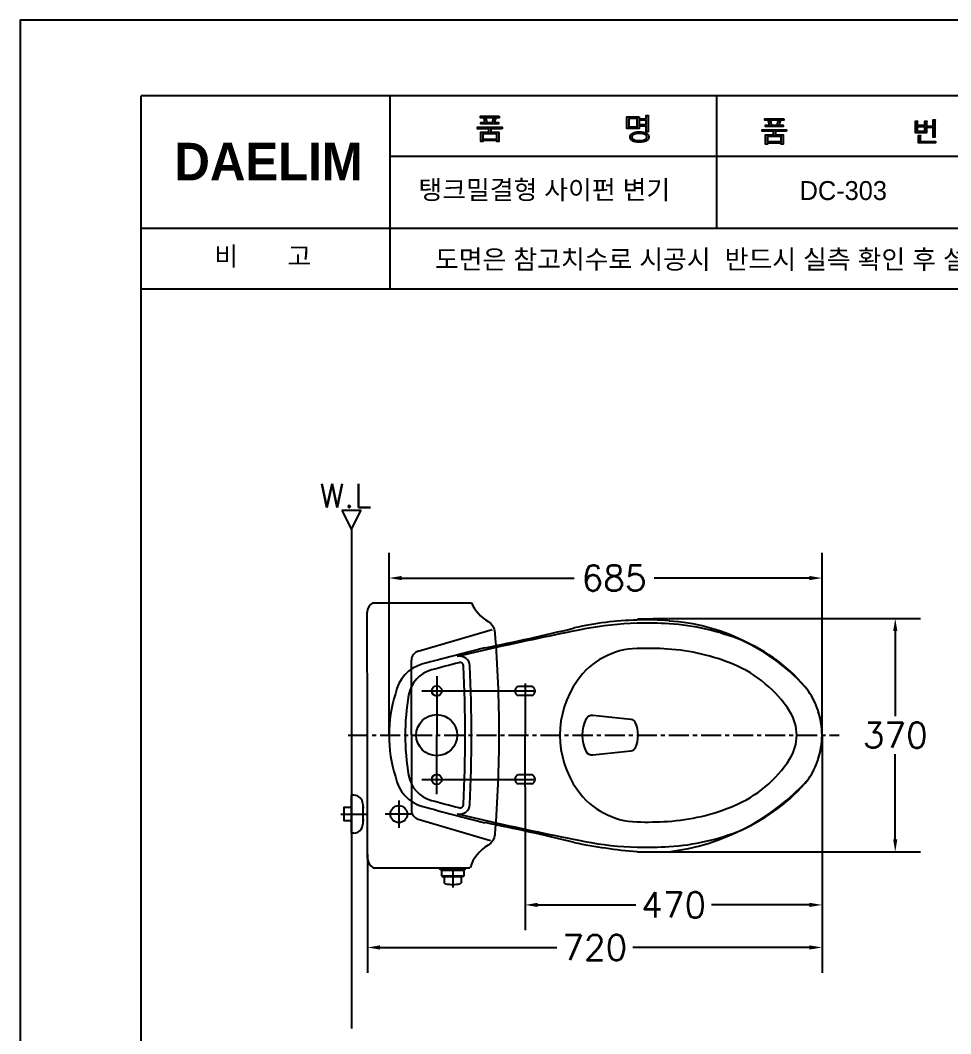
# Model space of a CAD drawing. Extents: x 66819 to 69244, y 58168 to 61599.
# Drawn here: x 66819 to 68292, y 59994 to 61599 of the extents above; entities that cross this region are included whole.
import ezdxf
from ezdxf.lldxf.tags import DXFTag

# ---------------------------------------------------------------- set-up
doc = ezdxf.new("R2010")
doc.units = 0
doc.header["$MEASUREMENT"] = 0
doc.linetypes.add('CENTER', pattern=[50.8, 31.75, -6.35, 6.35, -6.35])
doc.layers.get('0').update_dxf_attribs({"linetype": 'CONTINUOUS'})
doc.layers.get('Defpoints').update_dxf_attribs({"linetype": 'CONTINUOUS'})
for name, color, linetype in [('3', 4, 'CONTINUOUS'), ('4', 3, 'CONTINUOUS'), ('CENTER', 1, 'CONTINUOUS'), ('DEFAULT', 7, 'CONTINUOUS'), ('Dim', 4, 'CONTINUOUS'), ('LINE', 7, 'CONTINUOUS'), ('LINE @ 1 VP1', 7, 'CONTINUOUS'), ('LINE @ 1 VPModel', 7, 'CONTINUOUS'), ('MAIN', 7, 'CONTINUOUS'), ('YA', 7, 'CONTINUOUS')]:
    doc.layers.add(name, color=color, linetype=linetype)
doc.styles.add('h', font='', dxfattribs={"height": 30})
doc.styles.get("Standard").update_dxf_attribs({"font": 'txt.shx', "bigfont": 'ghs.shx'})
doc.styles.get('h').set_extended_font_data('Haansoft Batang')
tags = doc.linetypes.add('Amconstr', pattern=[9999, 9999, 0]).pattern_tags.tags
tags[6:7] = [DXFTag(74, 4), DXFTag(75, 0), DXFTag(340, '0'), DXFTag(46, 1.0), DXFTag(50, 0.0), DXFTag(44, 0.0), DXFTag(45, 0.0)]
tags[4:5] = [DXFTag(74, 4), DXFTag(75, 0), DXFTag(340, '0'), DXFTag(46, 1.0), DXFTag(50, 0.0), DXFTag(44, 0.0), DXFTag(45, 0.0)]
doc.dimstyles.get("Standard").update_dxf_attribs({"dimtxt": 0.18, "dimasz": 0.18, "dimexe": 0.18, "dimexo": 0.0625, "dimgap": 0.09, "dimtad": 0, "dimtih": 1, "dimtoh": 1, "dimdec": 4, "dimzin": 0, "dimdsep": 46, "dimtxsty": 'Standard', "dimcen": 0.09, "dimadec": 0, "dimazin": 0, "dimtfac": 1, "dimtdec": 4, "dimtofl": 0, "dimtmove": 0, "dimatfit": 0, "dimfxl": 0, "dimtolj": 1, "dimtzin": 0, "dimarcsym": 0})

# ---------------------------------------------------------------- blocks, each defined once
blk = doc.blocks.new('*D60')
at = {"layer": '3', "color": 0, "lineweight": -2}
for p, q in [((68087.9, 60466.8), (68087.9, 60090.6)), ((67368.3, 60278.5), (67368.3, 60090.6)), ((67388.3, 60130.6), (67668.1, 60130.6)), ((68067.9, 60130.6), (67788.1, 60130.6))]:
    blk.add_line(p, q, dxfattribs=at)
at = {"layer": '3', "color": 0}
for points in [[(67388.3, 60134), (67388.3, 60127.3), (67368.3, 60130.6)], [(68067.9, 60134), (68067.9, 60127.3), (68087.9, 60130.6)]]:
    blk.add_solid(points, dxfattribs=at)
at = {"layer": 'Defpoints', "color": 0}
for p in [(68087.9, 60467), (67368.3, 60278.7), (68087.9, 60130.6)]:
    blk.add_point(p, dxfattribs=at)
at = {"layer": '3', "color": 0, "insert": (67728.1, 60130.6), "char_height": 40, "attachment_point": 5}
blk.add_mtext('\\A1;720', dxfattribs=at)
blk = doc.blocks.new('*D63')
at = {"layer": '3', "color": 0, "lineweight": -2}
for p, q in [((67402.4, 60467), (67402.4, 60755.6)), ((68087.9, 60467), (68087.9, 60755.6)), ((67422.4, 60715.6), (67695.3, 60715.6)), ((68067.9, 60715.6), (67822, 60715.6))]:
    blk.add_line(p, q, dxfattribs=at)
at = {"layer": '3', "color": 0}
for points in [[(67422.4, 60718.9), (67422.4, 60712.2), (67402.4, 60715.6)], [(68067.9, 60718.9), (68067.9, 60712.2), (68087.9, 60715.6)]]:
    blk.add_solid(points, dxfattribs=at)
at = {"layer": 'Defpoints', "color": 0}
for p in [(67402.4, 60715.6), (67402.4, 60466.7), (68087.9, 60466.8)]:
    blk.add_point(p, dxfattribs=at)
at = {"layer": '3', "color": 0, "insert": (67758.7, 60715.6), "char_height": 40, "attachment_point": 5}
blk.add_mtext('\\A1;685', dxfattribs=at)
blk = doc.blocks.new('*D65')
at = {"layer": '3', "color": 0, "lineweight": -2}
for p, q in [((68087.9, 60466.5), (68087.9, 60158)), ((67617.9, 60384.8), (67617.9, 60158)), ((67637.9, 60198), (67792.9, 60198)), ((68067.9, 60198), (67912.9, 60198))]:
    blk.add_line(p, q, dxfattribs=at)
at = {"layer": '3', "color": 0}
for points in [[(67637.9, 60201.4), (67637.9, 60194.7), (67617.9, 60198)], [(68067.9, 60201.4), (68067.9, 60194.7), (68087.9, 60198)]]:
    blk.add_solid(points, dxfattribs=at)
at = {"layer": 'Defpoints', "color": 0}
for p in [(68087.9, 60466.8), (67617.9, 60385.1), (67617.9, 60198)]:
    blk.add_point(p, dxfattribs=at)
at = {"layer": '3', "color": 0, "insert": (67852.9, 60198), "char_height": 40, "attachment_point": 5}
blk.add_mtext('\\A1;470', dxfattribs=at)
blk = doc.blocks.new('*D68')
at = {"layer": '3', "color": 0, "lineweight": -2}
for p, q in [((67845.8, 60651.7), (68243.8, 60651.7)), ((68203.8, 60631.7), (68203.8, 60496.8)), ((68203.8, 60301.8), (68203.8, 60436.8)), ((67845.2, 60281.8), (68243.8, 60281.8))]:
    blk.add_line(p, q, dxfattribs=at)
at = {"layer": '3', "color": 0}
for points in [[(68200.5, 60631.7), (68207.1, 60631.7), (68203.8, 60651.7)], [(68200.5, 60301.8), (68207.1, 60301.8), (68203.8, 60281.8)]]:
    blk.add_solid(points, dxfattribs=at)
at = {"layer": 'Defpoints', "color": 0}
for p in [(67845.5, 60651.7), (68203.8, 60651.7), (67844.9, 60281.8)]:
    blk.add_point(p, dxfattribs=at)
at = {"layer": '3', "color": 0, "insert": (68203.8, 60466.8), "char_height": 40, "attachment_point": 5}
blk.add_mtext('\\A1;370', dxfattribs=at)
blk = doc.blocks.new('*U96')
at = {"layer": 'LINE @ 1 VP1', "linetype": 'Amconstr'}
h = blk.add_hatch(color=256, dxfattribs=at)
h.dxf.hatch_style = 1
h.paths.add_polyline_path([(68004.7, 61432.9), (67998.2, 61432.9), (67998.2, 61430.6), (68026.5, 61430.6), (68026.5, 61432.9), (68019.9, 61432.9), (68021.1, 61437.4), (68021.2, 61437.8), (68021.8, 61438.5), (68021.8, 61438.5), (68021.9, 61438.6), (68021.9, 61438.6), (68021.9, 61438.7), (68021.9, 61438.7), (68021.9, 61438.7), (68021.9, 61438.7), (68021.9, 61438.8), (68021.9, 61438.8), (68021.9, 61438.8), (68021.8, 61438.8), (68021.8, 61438.8), (68021.6, 61438.9), (68020.9, 61439), (68018.4, 61439.5), (68016.9, 61432.9), (68007.8, 61432.9), (68006.6, 61437.8), (68006.7, 61438.4), (68006.9, 61438.7), (68006.9, 61438.8), (68006.9, 61438.8), (68006.9, 61438.9), (68006.9, 61438.9), (68006.9, 61438.9), (68006.9, 61439), (68006.9, 61439), (68006.9, 61439), (68006.9, 61439), (68006.9, 61439), (68006.8, 61439.1), (68006.8, 61439.1), (68006.7, 61439.1), (68006.4, 61439.1), (68005.5, 61439.2), (68003.4, 61439.2)])
h.paths.add_polyline_path([(67992.9, 61425.6), (67992.9, 61423), (68010.8, 61423), (68010.8, 61417.5), (67998.2, 61417.5), (67998.2, 61402.8), (68001.4, 61402.8), (68001.4, 61404.1), (68023.4, 61404.1), (68023.4, 61402.8), (68026.5, 61402.8), (68026.5, 61417.5), (68014, 61417.5), (68014, 61423), (68031.9, 61423), (68031.9, 61425.6)])
h.paths.add_polyline_path([(68023.4, 61415), (68023.4, 61406.7), (68001.4, 61406.7), (68001.4, 61415)], flags=16)
at = {"layer": 'LINE @ 1 VPModel', "linetype": 'Amconstr'}
h = blk.add_hatch(color=256, dxfattribs=at)
h.dxf.hatch_style = 1
h.paths.add_polyline_path([(68004.7, 61432.9), (67998.2, 61432.9), (67998.2, 61430.6), (68026.5, 61430.6), (68026.5, 61432.9), (68019.9, 61432.9), (68021.1, 61437.4), (68021.2, 61437.8), (68021.8, 61438.5), (68021.8, 61438.5), (68021.9, 61438.6), (68021.9, 61438.6), (68021.9, 61438.7), (68021.9, 61438.7), (68021.9, 61438.7), (68021.9, 61438.7), (68021.9, 61438.8), (68021.9, 61438.8), (68021.9, 61438.8), (68021.8, 61438.8), (68021.8, 61438.8), (68021.6, 61438.9), (68020.9, 61439), (68018.4, 61439.5), (68016.9, 61432.9), (68007.8, 61432.9), (68006.6, 61437.8), (68006.7, 61438.4), (68006.9, 61438.7), (68006.9, 61438.8), (68006.9, 61438.8), (68006.9, 61438.9), (68006.9, 61438.9), (68006.9, 61438.9), (68006.9, 61439), (68006.9, 61439), (68006.9, 61439), (68006.9, 61439), (68006.9, 61439), (68006.8, 61439.1), (68006.8, 61439.1), (68006.7, 61439.1), (68006.4, 61439.1), (68005.5, 61439.2), (68003.4, 61439.2)])
h.paths.add_polyline_path([(67992.9, 61425.6), (67992.9, 61423), (68010.8, 61423), (68010.8, 61417.5), (67998.2, 61417.5), (67998.2, 61402.8), (68001.4, 61402.8), (68001.4, 61404.1), (68023.4, 61404.1), (68023.4, 61402.8), (68026.5, 61402.8), (68026.5, 61417.5), (68014, 61417.5), (68014, 61423), (68031.9, 61423), (68031.9, 61425.6)])
h.paths.add_polyline_path([(68023.4, 61415), (68023.4, 61406.7), (68001.4, 61406.7), (68001.4, 61415)], flags=16)
blk = doc.blocks.new('*U97')
at = {"layer": 'LINE @ 1 VP1', "linetype": 'Amconstr'}
h = blk.add_hatch(color=256, dxfattribs=at)
h.dxf.hatch_style = 1
h.paths.add_polyline_path([(68027.2, 61442.7), (67997.6, 61442.7), (67997.6, 61440.4), (68027.2, 61440.4)])
at = {"layer": 'LINE @ 1 VPModel', "linetype": 'Amconstr'}
h = blk.add_hatch(color=256, dxfattribs=at)
h.dxf.hatch_style = 1
h.paths.add_polyline_path([(68027.2, 61442.7), (67997.6, 61442.7), (67997.6, 61440.4), (68027.2, 61440.4)])
blk = doc.blocks.new('*U98')
at = {"layer": 'LINE @ 1 VP1', "linetype": 'Amconstr'}
h = blk.add_hatch(color=256, dxfattribs=at)
h.dxf.hatch_style = 1
h.paths.add_polyline_path([(68253.4, 61437.7), (68253.4, 61438.1), (68253.6, 61438.4), (68253.7, 61438.6), (68253.7, 61438.7), (68253.7, 61438.8), (68253.7, 61438.8), (68253.7, 61438.9), (68253.7, 61438.9), (68253.7, 61438.9), (68253.7, 61438.9), (68253.7, 61438.9), (68253.6, 61439), (68253.6, 61439), (68253.6, 61439), (68253.5, 61439.1), (68253.4, 61439.1), (68253.2, 61439.1), (68252.4, 61439.2), (68250.5, 61439.2), (68250.5, 61432.5), (68238.6, 61432.5), (68238.6, 61437.9), (68238.7, 61438.3), (68238.9, 61438.6), (68239, 61438.7), (68239, 61438.8), (68239, 61438.9), (68239, 61438.9), (68239.1, 61438.9), (68239.1, 61438.9), (68239.1, 61439), (68239, 61439), (68239, 61439), (68239, 61439), (68239, 61439), (68239, 61439.1), (68239, 61439.1), (68239, 61439.1), (68238.9, 61439.1), (68238.7, 61439.1), (68238, 61439.2), (68235.9, 61439.2), (68235.9, 61420.8), (68253.4, 61420.8), (68253.4, 61428.8), (68263.7, 61428.8), (68263.7, 61413.7), (68266.5, 61413.7), (68266.5, 61440), (68266.6, 61440.3), (68266.7, 61440.7), (68266.8, 61440.9), (68266.9, 61441), (68266.9, 61441.1), (68266.9, 61441.1), (68266.9, 61441.2), (68266.9, 61441.2), (68266.9, 61441.2), (68266.9, 61441.3), (68266.8, 61441.3), (68266.8, 61441.3), (68266.8, 61441.3), (68266.8, 61441.3), (68266.7, 61441.4), (68266.6, 61441.4), (68266.4, 61441.4), (68266, 61441.4), (68263.7, 61441.4), (68263.7, 61431.2), (68253.4, 61431.2)])
h.paths.add_polyline_path([(68250.5, 61430.3), (68250.5, 61423), (68238.6, 61423), (68238.6, 61430.3)], flags=16)
h.paths.add_polyline_path([(68243.7, 61416.1), (68243.6, 61416), (68243.4, 61415.7), (68243.4, 61415.3), (68243.4, 61407), (68267.4, 61407), (68267.4, 61404.7), (68240.6, 61404.7), (68240.6, 61416.6), (68242.7, 61416.6), (68243.4, 61416.5), (68243.5, 61416.5), (68243.7, 61416.4), (68243.7, 61416.3), (68243.7, 61416.3)])
at = {"layer": 'LINE @ 1 VPModel', "linetype": 'Amconstr'}
h = blk.add_hatch(color=256, dxfattribs=at)
h.dxf.hatch_style = 1
h.paths.add_polyline_path([(68253.4, 61437.7), (68253.4, 61438.1), (68253.6, 61438.4), (68253.7, 61438.6), (68253.7, 61438.7), (68253.7, 61438.8), (68253.7, 61438.8), (68253.7, 61438.9), (68253.7, 61438.9), (68253.7, 61438.9), (68253.7, 61438.9), (68253.7, 61438.9), (68253.6, 61439), (68253.6, 61439), (68253.6, 61439), (68253.5, 61439.1), (68253.4, 61439.1), (68253.2, 61439.1), (68252.4, 61439.2), (68250.5, 61439.2), (68250.5, 61432.5), (68238.6, 61432.5), (68238.6, 61437.9), (68238.7, 61438.3), (68238.9, 61438.6), (68239, 61438.7), (68239, 61438.8), (68239, 61438.9), (68239, 61438.9), (68239.1, 61438.9), (68239.1, 61438.9), (68239.1, 61439), (68239, 61439), (68239, 61439), (68239, 61439), (68239, 61439), (68239, 61439.1), (68239, 61439.1), (68239, 61439.1), (68238.9, 61439.1), (68238.7, 61439.1), (68238, 61439.2), (68235.9, 61439.2), (68235.9, 61420.8), (68253.4, 61420.8), (68253.4, 61428.8), (68263.7, 61428.8), (68263.7, 61413.7), (68266.5, 61413.7), (68266.5, 61440), (68266.6, 61440.3), (68266.7, 61440.7), (68266.8, 61440.9), (68266.9, 61441), (68266.9, 61441.1), (68266.9, 61441.1), (68266.9, 61441.2), (68266.9, 61441.2), (68266.9, 61441.2), (68266.9, 61441.3), (68266.8, 61441.3), (68266.8, 61441.3), (68266.8, 61441.3), (68266.8, 61441.3), (68266.7, 61441.4), (68266.6, 61441.4), (68266.4, 61441.4), (68266, 61441.4), (68263.7, 61441.4), (68263.7, 61431.2), (68253.4, 61431.2)])
h.paths.add_polyline_path([(68250.5, 61430.3), (68250.5, 61423), (68238.6, 61423), (68238.6, 61430.3)], flags=16)
h.paths.add_polyline_path([(68243.7, 61416.1), (68243.6, 61416), (68243.4, 61415.7), (68243.4, 61415.3), (68243.4, 61407), (68267.4, 61407), (68267.4, 61404.7), (68240.6, 61404.7), (68240.6, 61416.6), (68242.7, 61416.6), (68243.4, 61416.5), (68243.5, 61416.5), (68243.7, 61416.4), (68243.7, 61416.3), (68243.7, 61416.3)])

msp = doc.modelspace()

# ---------------------------------------------------------------- hatches: boundary and pattern name
at = {"layer": 'YA'}
h = msp.add_hatch(color=256, dxfattribs=at)
h.paths.add_polyline_path([(67809.7, 61443), (67809.7, 61447.8), (67812.2, 61447.8), (67812.5, 61447.8), (67812.8, 61447.8), (67812.9, 61447.7), (67813, 61447.7), (67813.1, 61447.7), (67813.1, 61447.7), (67813.1, 61447.7), (67813.1, 61447.6), (67813.1, 61447.6), (67813.1, 61447.6), (67813.1, 61447.6), (67813.1, 61447.6), (67813.2, 61447.6), (67813.2, 61447.6), (67813.2, 61447.5), (67813.2, 61447.5), (67813.1, 61447.5), (67813.1, 61447.3), (67813, 61447.1), (67812.8, 61446.8), (67812.8, 61446.4), (67812.8, 61422.1), (67809.7, 61422.1), (67809.7, 61431.1), (67799.8, 61431.1), (67799.8, 61433.7), (67809.7, 61433.7), (67809.7, 61440.4), (67799.8, 61440.4), (67799.8, 61443)])
h.paths.add_polyline_path([(67789.9, 61418.1), (67789.3, 61417.8), (67788.7, 61417.3), (67788.2, 61416.9), (67787.8, 61416.4), (67787.5, 61415.8), (67787.3, 61415.2), (67787.1, 61414.6), (67787.1, 61413.9), (67787.1, 61413.2), (67787.3, 61412.6), (67787.5, 61412), (67787.8, 61411.5), (67788.2, 61411), (67788.7, 61410.6), (67789.3, 61410.2), (67789.9, 61409.8), (67791.6, 61409.2), (67793.6, 61408.7), (67798.8, 61408.4), (67803.9, 61408.7), (67806, 61409.2), (67807.6, 61409.8), (67808.3, 61410.2), (67808.9, 61410.6), (67809.4, 61411), (67809.8, 61411.5), (67810.1, 61412), (67810.3, 61412.6), (67810.5, 61413.2), (67810.5, 61413.9), (67810.5, 61414.6), (67810.3, 61415.2), (67810.1, 61415.8), (67809.8, 61416.4), (67809.4, 61416.9), (67808.9, 61417.3), (67808.3, 61417.8), (67807.6, 61418.1), (67806, 61418.8), (67803.9, 61419.2), (67798.8, 61419.6), (67793.6, 61419.2), (67791.6, 61418.8)], flags=16)
h.paths.add_polyline_path([(67809.9, 61419.8), (67810.8, 61419.2), (67811.5, 61418.6), (67812.2, 61418), (67812.7, 61417.2), (67813.1, 61416.5), (67813.4, 61415.7), (67813.5, 61414.8), (67813.6, 61413.9), (67813.5, 61413), (67813.4, 61412.2), (67813.1, 61411.4), (67812.7, 61410.6), (67812.2, 61409.9), (67811.5, 61409.3), (67810.8, 61408.7), (67809.9, 61408.1), (67808.9, 61407.6), (67807.8, 61407.1), (67805.2, 61406.4), (67802.2, 61406), (67798.8, 61405.8), (67795.4, 61406), (67792.4, 61406.4), (67789.8, 61407.1), (67788.6, 61407.6), (67787.6, 61408.1), (67786.8, 61408.7), (67786, 61409.3), (67785.4, 61409.9), (67784.9, 61410.6), (67784.5, 61411.4), (67784.2, 61412.2), (67784.1, 61413), (67784, 61413.9), (67784.1, 61414.8), (67784.2, 61415.7), (67784.5, 61416.5), (67784.9, 61417.2), (67785.4, 61418), (67786, 61418.6), (67786.8, 61419.2), (67787.6, 61419.8), (67788.6, 61420.3), (67789.8, 61420.8), (67792.4, 61421.5), (67795.4, 61422), (67798.8, 61422.1), (67802.2, 61422), (67805.2, 61421.5), (67807.8, 61420.8), (67808.9, 61420.3)])
h.paths.add_polyline_path([(67782.1, 61443.4), (67782.1, 61430.3), (67795.2, 61430.3), (67795.2, 61443.4)], flags=16)
h.paths.add_polyline_path([(67798.3, 61446), (67798.3, 61427.7), (67779, 61427.7), (67779, 61446)])
h.paths.add_polyline_path([(67550.8, 61419), (67550.8, 61410.8), (67572.9, 61410.8), (67572.9, 61419)], flags=16)
h.paths.add_polyline_path([(67556.3, 61443.1), (67556.3, 61443.1), (67556.3, 61443.1), (67556.3, 61443.1), (67556.4, 61443), (67556.4, 61443), (67556.4, 61443), (67556.4, 61443), (67556.4, 61442.9), (67556.3, 61442.9), (67556.3, 61442.8), (67556.2, 61442.6), (67556.1, 61442.2), (67556, 61442.1), (67556, 61442), (67556, 61441.9), (67556, 61441.7), (67557.2, 61437), (67566.4, 61437), (67567.9, 61443.6), (67570.3, 61443.1), (67571, 61443), (67571.2, 61442.9), (67571.3, 61442.9), (67571.3, 61442.9), (67571.3, 61442.8), (67571.3, 61442.8), (67571.3, 61442.8), (67571.3, 61442.8), (67571.3, 61442.8), (67571.3, 61442.7), (67571.3, 61442.7), (67571.3, 61442.7), (67571.3, 61442.6), (67571.2, 61442.5), (67571.1, 61442.4), (67570.8, 61442), (67570.7, 61441.9), (67570.6, 61441.7), (67570.6, 61441.6), (67570.5, 61441.5), (67569.3, 61437), (67575.9, 61437), (67575.9, 61434.6), (67547.7, 61434.6), (67547.7, 61437), (67554.2, 61437), (67552.8, 61443.3), (67555, 61443.3), (67555.9, 61443.2), (67556.1, 61443.2), (67556.2, 61443.2), (67556.3, 61443.1)])
h.paths.add_polyline_path([(67576.6, 61446.8), (67576.6, 61444.4), (67547, 61444.4), (67547, 61446.8)])
h.paths.add_polyline_path([(67581.3, 61427.1), (67563.4, 61427.1), (67563.4, 61421.6), (67576, 61421.6), (67576, 61406.9), (67572.9, 61406.9), (67572.9, 61408.2), (67550.8, 61408.2), (67550.8, 61406.9), (67547.7, 61406.9), (67547.7, 61421.6), (67560.3, 61421.6), (67560.3, 61427.1), (67542.3, 61427.1), (67542.3, 61429.7), (67581.3, 61429.7)])

# ---------------------------------------------------------------- linework, layer by layer
at = {"color": 0}
for p, q in [((67477.9, 60560.2), (67477.9, 60466.8)), ((67454.1, 60536.8), (67631.4, 60536.8)), ((67617.9, 60548.4), (67617.9, 60466.8)), ((67477.9, 60373.3), (67477.9, 60466.8)), ((67617.9, 60385.1), (67617.9, 60466.8)), ((67454.1, 60396.8), (67631.4, 60396.8)), ((67417.9, 60363.3), (67417.9, 60320.3)), ((67326.2, 60341.8), (67366.7, 60341.8)), ((67439.4, 60341.8), (67396.4, 60341.8))]:
    msp.add_line(p, q, dxfattribs=at)
at = {"color": 0, "linetype": 'CENTER'}
msp.add_line((67337.5, 60466.8), (68114.8, 60466.8), dxfattribs=at)
msp.add_lwpolyline([(67533, 60676.2, 0.155806), (67559.2, 60646.6, -0.241968), (67569.8, 60629.5, -0.020307), (67576.3, 60469.6, -0.020307), (67569.8, 60309.7, -0.241968), (67559.2, 60292.6, 0.181466), (67530.7, 60256.9)], format="xyb")
msp.add_lwpolyline([(67368.3, 60271.3), (67368.3, 60469.6), (67367.9, 60661.8)])
at = {"layer": '4', "color": 0}
for points in [[(67554, 60605.2, 0.004219), (67456, 60579.7, 0.291493), (67412.5, 60532.1, 0.154573), (67412.5, 60401.4, 0.291493), (67456, 60353.8, 0.004219), (67554, 60328.2)], [(67843.4, 60603.2, 0.022525), (67795.1, 60604.1, 0.235922), (67700.5, 60553.5, 0.318319), (67700.5, 60380, 0.235922), (67795.1, 60329.5, 0.022525), (67843.4, 60330.3)], [(67843.4, 60330.3, 0.083587), (67948.4, 60354.9, 0.150715), (68036.6, 60428.7, 0.295814), (68036.6, 60504.8, 0.150715), (67948.4, 60578.6, 0.083587), (67843.4, 60603.2)], [(67510.4, 60342.3, 0.478078), (67530.5, 60357.1, 0.021951), (67530.5, 60576.5, 0.478078), (67510.4, 60591.2)], [(67469.6, 60570, 0.29128), (67433.4, 60530.3, 0.086527), (67433.4, 60403.2, 0.29128), (67469.6, 60363.5)], [(67469.6, 60363.5, 0.001872), (67513, 60352, 0.477796), (67520.5, 60357.5, 0.021951), (67520.5, 60576, 0.477796), (67513, 60581.6, 0.001872), (67469.6, 60570)], [(67724.9, 60498.6), (67785.1, 60492.2, -0.264908), (67791.6, 60487.6, -0.218208), (67791.6, 60445.9, -0.264908), (67785.1, 60441.3), (67724.9, 60434.9, -0.315771), (67714.9, 60440.5, -0.230256), (67714.9, 60493, -0.315771), (67724.9, 60498.6)]]:
    msp.add_lwpolyline(points, format="xyb", dxfattribs=at)
msp.add_lwpolyline([(67342.9, 60352), (67330.9, 60352), (67330.9, 60331.5), (67342.9, 60331.5)], dxfattribs=at)
for centre, radius in [((67477.9, 60536.8), 8), ((67477.9, 60466.8), 32.5), ((67477.9, 60396.8), 8), ((67417.9, 60341.8), 13.5)]:
    msp.add_circle(centre, radius, dxfattribs=at)
for centre, start, end in [((68670.3, 55727.6), 102.771, 103.4094), ((68670.3, 65205.9), 256.5906, 257.229)]:
    msp.add_arc(centre, 5000, start, end, dxfattribs=at)
at = {"layer": 'CENTER', "color": 0}
msp.add_line((67503.2, 60256.7), (67503.2, 60225.4), dxfattribs=at)
at = {"layer": 'DEFAULT', "color": 7}
for p, q in [((67342.9, 60792.7), (67342.9, 60002.1)), ((67376.6, 60676.1), (67533.1, 60676.1)), ((67795.5, 60651.2), (67844.7, 60652.3)), ((67448.7, 60599.9), (67565.6, 60634.2)), ((67437.9, 60466.8), (67437.9, 60585.5)), ((67628.3, 60543.8), (67607.1, 60543.8)), ((67628.3, 60529.8), (67607.1, 60529.8)), ((67437.9, 60466.8), (67437.9, 60348)), ((67628.3, 60403.8), (67607.1, 60403.8)), ((67628.3, 60389.8), (67607.1, 60389.8)), ((67342.9, 60383.5), (67342.9, 60302.4)), ((67342.9, 60311.8), (67342.9, 60371.8)), ((67346.9, 60371.8), (67342.9, 60371.8)), ((67360.9, 60357.8), (67360.9, 60325.8)), ((67362.9, 60352), (67360.9, 60352)), ((67362.9, 60331.5), (67360.9, 60331.5)), ((67448.7, 60333.6), (67563, 60300.1)), ((67346.9, 60311.8), (67342.9, 60311.8)), ((67795.8, 60282.3), (67844.9, 60282.3)), ((67377.1, 60256.9), (67530.1, 60256.9))]:
    msp.add_line(p, q, dxfattribs=at)
msp.add_lwpolyline([(67327.9, 60822.7), (67342.9, 60792.7), (67357.9, 60822.7), (67327.9, 60822.7)], dxfattribs=at)
for centre, radius, start, end in [((67384.2, 60661.6), 16.4, 117.6274, 179.5903), ((67808, 60144.2), 505, 91.4685, 102.8466), ((67810, 60067.3), 582, 86.4254, 91.4685), ((67831.4, 60354.4), 293.1, 63.4551, 87.1898), ((66920.7, 63800.7), 3257.7, 281.2102, 283.763), ((68670.3, 55727.6), 5000, 101.048, 102.771), ((67808, 60144.2), 500, 91.4685, 101.048), ((67810, 60067.3), 577, 86.4254, 91.4685), ((67822.7, 60278.9), 365, 67.8636, 86.3535), ((67856.5, 60370.8), 267.6, 38.2992, 67.5735), ((67837.4, 60344.3), 299.1, 40.0249, 65.7526), ((67452.9, 60585.5), 15, 106.339, 180), ((67608.7, 60536.8), 7.18, 103.3907, 256.6094), ((67626.6, 60536.8), 7.18, 283.3907, 76.6094), ((67964.6, 60467.6), 123, 18.0424, 34.1362), ((67956.9, 60465.6), 131, 0.6332, 17.8399), ((67964.9, 60465.9), 123, 0.4482, 18.0423), ((67956.9, 60468.2), 131, 342.1601, 359.3668), ((67964.9, 60467.7), 123, 341.9577, 359.5518), ((67964.6, 60466.2), 123, 325.8638, 341.9576), ((67608.7, 60396.8), 7.18, 103.3907, 256.6094), ((67626.6, 60396.8), 7.18, 283.3907, 76.6094), ((67803.5, 60633.3), 353.5, 276.7322, 318.0799), ((67839.3, 60586.1), 295.5, 294.157, 320.2369), ((67346.9, 60357.8), 14, 0, 90), ((67452.9, 60348), 15, 180, 253.661), ((67346.9, 60325.8), 14, 270, 360), ((66942.9, 57228.1), 3159.8, 76.2174, 78.8512), ((68670.3, 65205.9), 5000, 257.229, 258.952), ((67822.7, 60654.6), 365, 273.6465, 292.1364), ((67866.4, 61120.6), 841.2, 258.2889, 265.1306), ((67808, 60789.3), 500, 258.952, 268.5315), ((67810, 60866.3), 577, 268.5315, 273.5746), ((67386, 60272.2), 17.6, 182.8324, 239.9324)]:
    msp.add_arc(centre, radius, start, end, dxfattribs=at)
at = {"layer": 'MAIN', "color": 7}
for p, q in [((67482.2, 60255.2), (67482.2, 60256.7)), ((67482.2, 60256.7), (67524.2, 60256.7)), ((67485.7, 60253.2), (67482.2, 60255.2)), ((67482.2, 60255.2), (67524.2, 60255.2)), ((67485.7, 60253.2), (67485.7, 60244.2)), ((67485.7, 60253.2), (67520.7, 60253.2)), ((67520.7, 60253.2), (67524.2, 60255.2)), ((67520.7, 60253.2), (67520.7, 60244.2)), ((67524.2, 60256.7), (67524.2, 60255.2)), ((67485.7, 60244.2), (67488, 60242.4)), ((67485.7, 60244.2), (67520.7, 60244.2)), ((67518.5, 60242.4), (67488, 60242.4)), ((67489.7, 60242.4), (67489.7, 60233.1)), ((67491.2, 60231.6), (67489.7, 60233.1)), ((67491.2, 60231.6), (67491.7, 60231.6)), ((67515.2, 60231.6), (67514.7, 60231.6)), ((67516.7, 60233.1), (67515.2, 60231.6)), ((67516.8, 60242.4), (67516.7, 60233.1)), ((67520.7, 60244.2), (67518.5, 60242.4))]:
    msp.add_line(p, q, dxfattribs=at)
at = {"layer": 'MAIN', "color": 0}
msp.add_arc((67503.2, 60286), 55.6, 258.1132, 281.9628, dxfattribs=at)
at = {"layer": 'YA', "color": 7}
for p, q in [((69085.9, 61479), (67009.9, 61479)), ((67009.9, 60408.8), (67009.9, 61479)), ((67404.4, 61173), (67404.4, 61479)), ((67921.3, 61268.6), (67921.3, 61478.6)), ((69085.9, 61383), (67404.4, 61383)), ((69085.9, 61269), (67009.9, 61269)), ((69085.9, 61173), (67009.9, 61173)), ((69085.9, 61173), (67009.9, 61173)), ((67009.9, 58299), (67009.9, 60408.8))]:
    msp.add_line(p, q, dxfattribs=at)
at = {"layer": 'YA', "color": 0}
msp.add_lwpolyline([(66818.6, 58168.5), (69244.1, 58168.5), (69244.1, 61598.8), (66818.6, 61598.8)], close=True, dxfattribs=at)
at = {"layer": 'YA', "color": 7}
for points in [[(67576.6, 61446.8), (67576.6, 61444.4), (67547, 61444.4), (67547, 61446.8), (67576.6, 61446.8)], [(67556.3, 61443.1), (67556.3, 61443.1), (67556.3, 61443.1), (67556.3, 61443.1), (67556.4, 61443), (67556.4, 61443), (67556.4, 61443), (67556.4, 61443), (67556.4, 61442.9), (67556.3, 61442.9), (67556.3, 61442.8), (67556.2, 61442.6), (67556.1, 61442.2), (67556, 61442.1), (67556, 61442), (67556, 61441.9), (67556, 61441.7), (67557.2, 61437), (67566.4, 61437), (67567.9, 61443.6), (67570.3, 61443.1), (67571, 61443), (67571.2, 61442.9), (67571.3, 61442.9), (67571.3, 61442.9), (67571.3, 61442.8), (67571.3, 61442.8), (67571.3, 61442.8), (67571.3, 61442.8), (67571.3, 61442.8), (67571.3, 61442.7), (67571.3, 61442.7), (67571.3, 61442.7), (67571.3, 61442.6), (67571.2, 61442.5), (67571.1, 61442.4), (67570.8, 61442), (67570.7, 61441.9), (67570.6, 61441.7), (67570.6, 61441.6), (67570.5, 61441.5), (67569.3, 61437), (67575.9, 61437), (67575.9, 61434.6), (67547.7, 61434.6), (67547.7, 61437), (67554.2, 61437), (67552.8, 61443.3), (67555, 61443.3), (67555.9, 61443.2), (67556.1, 61443.2), (67556.2, 61443.2), (67556.3, 61443.1), (67556.3, 61443.1)], [(67798.3, 61446), (67798.3, 61427.7), (67779, 61427.7), (67779, 61446), (67798.3, 61446)], [(67782.1, 61443.4), (67782.1, 61430.3), (67795.2, 61430.3), (67795.2, 61443.4), (67782.1, 61443.4)], [(67809.7, 61443), (67809.7, 61447.8), (67812.2, 61447.8), (67812.5, 61447.8), (67812.8, 61447.8), (67812.9, 61447.7), (67813, 61447.7), (67813.1, 61447.7), (67813.1, 61447.7), (67813.1, 61447.7), (67813.1, 61447.6), (67813.1, 61447.6), (67813.1, 61447.6), (67813.1, 61447.6), (67813.1, 61447.6), (67813.2, 61447.6), (67813.2, 61447.6), (67813.2, 61447.5), (67813.2, 61447.5), (67813.1, 61447.5), (67813.1, 61447.3), (67813, 61447.1), (67812.8, 61446.8), (67812.8, 61446.4), (67812.8, 61422.1), (67809.7, 61422.1), (67809.7, 61431.1), (67799.8, 61431.1), (67799.8, 61433.7), (67809.7, 61433.7), (67809.7, 61440.4), (67799.8, 61440.4), (67799.8, 61443), (67809.7, 61443)], [(68027.2, 61442.7), (68027.2, 61440.4), (67997.6, 61440.4), (67997.6, 61442.7), (68027.2, 61442.7)], [(68006.9, 61439), (68006.9, 61439), (68006.9, 61439), (68006.9, 61439), (68006.9, 61439), (68006.9, 61438.9), (68006.9, 61438.9), (68006.9, 61438.9), (68006.9, 61438.8), (68006.9, 61438.8), (68006.9, 61438.7), (68006.8, 61438.5), (68006.6, 61438.2), (68006.6, 61438), (68006.6, 61437.9), (68006.6, 61437.8), (68006.6, 61437.7), (68007.8, 61432.9), (68016.9, 61432.9), (68018.4, 61439.5), (68020.9, 61439), (68021.6, 61438.9), (68021.8, 61438.8), (68021.8, 61438.8), (68021.9, 61438.8), (68021.9, 61438.8), (68021.9, 61438.8), (68021.9, 61438.7), (68021.9, 61438.7), (68021.9, 61438.7), (68021.9, 61438.7), (68021.9, 61438.6), (68021.9, 61438.6), (68021.8, 61438.5), (68021.8, 61438.5), (68021.7, 61438.3), (68021.3, 61437.9), (68021.3, 61437.8), (68021.2, 61437.7), (68021.1, 61437.5), (68021.1, 61437.4), (68019.9, 61432.9), (68026.5, 61432.9), (68026.5, 61430.6), (67998.2, 61430.6), (67998.2, 61432.9), (68004.7, 61432.9), (68003.4, 61439.2), (68005.5, 61439.2), (68006.4, 61439.1), (68006.7, 61439.1), (68006.8, 61439.1), (68006.8, 61439.1), (68006.9, 61439)], [(68239, 61439), (68239, 61439), (68239, 61439), (68239, 61439), (68239.1, 61439), (68239.1, 61438.9), (68239.1, 61438.9), (68239, 61438.9), (68239, 61438.9), (68239, 61438.8), (68239, 61438.7), (68238.9, 61438.6), (68238.7, 61438.3), (68238.6, 61437.9), (68238.6, 61432.5), (68250.5, 61432.5), (68250.5, 61439.2), (68252.4, 61439.2), (68253.2, 61439.1), (68253.4, 61439.1), (68253.5, 61439.1), (68253.6, 61439), (68253.6, 61439), (68253.6, 61439), (68253.7, 61438.9), (68253.7, 61438.9), (68253.7, 61438.9), (68253.7, 61438.9), (68253.7, 61438.9), (68253.7, 61438.8), (68253.7, 61438.8), (68253.7, 61438.7), (68253.7, 61438.6), (68253.6, 61438.4), (68253.4, 61438.1), (68253.4, 61437.7), (68253.4, 61431.2), (68263.7, 61431.2), (68263.7, 61441.4), (68266, 61441.4), (68266.4, 61441.4), (68266.6, 61441.4), (68266.7, 61441.4), (68266.8, 61441.3), (68266.8, 61441.3), (68266.8, 61441.3), (68266.8, 61441.3), (68266.9, 61441.3), (68266.9, 61441.2), (68266.9, 61441.2), (68266.9, 61441.2), (68266.9, 61441.2), (68266.9, 61441.2), (68266.9, 61441.1), (68266.9, 61441.1), (68266.9, 61441), (68266.8, 61440.9), (68266.7, 61440.7), (68266.6, 61440.3), (68266.5, 61440), (68266.5, 61413.7), (68263.7, 61413.7), (68263.7, 61428.8), (68253.4, 61428.8), (68253.4, 61420.8), (68235.9, 61420.8), (68235.9, 61439.2), (68238, 61439.2), (68238.7, 61439.1), (68238.9, 61439.1), (68239, 61439.1), (68239, 61439.1), (68239, 61439.1), (68239, 61439)], [(67581.3, 61427.1), (67563.4, 61427.1), (67563.4, 61421.6), (67576, 61421.6), (67576, 61406.9), (67572.9, 61406.9), (67572.9, 61408.2), (67550.8, 61408.2), (67550.8, 61406.9), (67547.7, 61406.9), (67547.7, 61421.6), (67560.3, 61421.6), (67560.3, 61427.1), (67542.3, 61427.1), (67542.3, 61429.7), (67581.3, 61429.7), (67581.3, 61427.1)], [(67550.8, 61419), (67550.8, 61410.8), (67572.9, 61410.8), (67572.9, 61419), (67550.8, 61419)], [(67809.9, 61419.8), (67810.8, 61419.2), (67811.5, 61418.6), (67812.2, 61418), (67812.7, 61417.2), (67813.1, 61416.5), (67813.4, 61415.7), (67813.5, 61414.8), (67813.6, 61413.9), (67813.5, 61413), (67813.4, 61412.2), (67813.1, 61411.4), (67812.7, 61410.6), (67812.2, 61409.9), (67811.5, 61409.3), (67810.8, 61408.7), (67809.9, 61408.1), (67808.9, 61407.6), (67807.8, 61407.1), (67805.2, 61406.4), (67802.2, 61406), (67798.8, 61405.8), (67795.4, 61406), (67792.3, 61406.4), (67789.8, 61407.1), (67788.6, 61407.6), (67787.6, 61408.1), (67786.8, 61408.7), (67786, 61409.3), (67785.4, 61409.9), (67784.9, 61410.6), (67784.5, 61411.4), (67784.2, 61412.2), (67784.1, 61413), (67784, 61413.9), (67784.1, 61414.8), (67784.2, 61415.7), (67784.5, 61416.5), (67784.9, 61417.2), (67785.4, 61418), (67786, 61418.6), (67786.8, 61419.2), (67787.6, 61419.8), (67788.6, 61420.3), (67789.8, 61420.8), (67792.3, 61421.5), (67795.4, 61422), (67798.8, 61422.1), (67802.2, 61422), (67805.2, 61421.5), (67807.8, 61420.8), (67808.9, 61420.3), (67809.9, 61419.8)], [(67789.8, 61418.1), (67789.1, 61417.8), (67788.6, 61417.3), (67788.1, 61416.9), (67787.7, 61416.4), (67787.3, 61415.8), (67787.1, 61415.2), (67787, 61414.6), (67786.9, 61413.9), (67787, 61413.2), (67787.1, 61412.6), (67787.3, 61412), (67787.7, 61411.5), (67788.1, 61411), (67788.6, 61410.6), (67789.1, 61410.2), (67789.8, 61409.8), (67791.5, 61409.2), (67793.5, 61408.7), (67798.7, 61408.4), (67803.8, 61408.7), (67805.8, 61409.2), (67807.5, 61409.8), (67808.2, 61410.2), (67808.8, 61410.6), (67809.3, 61411), (67809.7, 61411.5), (67810, 61412), (67810.2, 61412.6), (67810.3, 61413.2), (67810.4, 61413.9), (67810.3, 61414.6), (67810.2, 61415.2), (67810, 61415.8), (67809.7, 61416.4), (67809.3, 61416.9), (67808.8, 61417.3), (67808.2, 61417.8), (67807.5, 61418.1), (67805.8, 61418.8), (67803.8, 61419.2), (67798.7, 61419.6), (67793.5, 61419.2), (67791.5, 61418.8), (67789.8, 61418.1)], [(68031.9, 61423), (68014, 61423), (68014, 61417.5), (68026.5, 61417.5), (68026.5, 61402.8), (68023.4, 61402.8), (68023.4, 61404.1), (68001.4, 61404.1), (68001.4, 61402.8), (67998.2, 61402.8), (67998.2, 61417.5), (68010.8, 61417.5), (68010.8, 61423), (67992.9, 61423), (67992.9, 61425.6), (68031.9, 61425.6), (68031.9, 61423)], [(68238.6, 61423), (68250.5, 61423), (68250.5, 61430.3), (68238.6, 61430.3), (68238.6, 61423)], [(68001.4, 61415), (68001.4, 61406.7), (68023.4, 61406.7), (68023.4, 61415), (68001.4, 61415)], [(68243.7, 61416.4), (68243.7, 61416.4), (68243.7, 61416.4), (68243.7, 61416.4), (68243.7, 61416.4), (68243.7, 61416.3), (68243.7, 61416.3), (68243.7, 61416.3), (68243.7, 61416.1), (68243.6, 61416), (68243.4, 61415.7), (68243.4, 61415.3), (68243.4, 61407), (68267.4, 61407), (68267.4, 61404.7), (68240.6, 61404.7), (68240.6, 61416.6), (68242.7, 61416.6), (68243.4, 61416.5), (68243.5, 61416.5), (68243.6, 61416.5), (68243.6, 61416.5), (68243.7, 61416.4), (68243.7, 61416.4)]]:
    msp.add_lwpolyline(points, dxfattribs=at)

# ---------------------------------------------------------------- block references
at = {"layer": 'LINE', "color": 7}
for name in ['*U96', '*U97', '*U98']:
    msp.add_blockref(name, (0, 0), dxfattribs=at)

# ---------------------------------------------------------------- texts
at = {"layer": '3', "color": 0}
msp.add_text('W.L', height=37.5, dxfattribs=at).set_placement((67292.9, 60827.2))
at = {"layer": 'Dim', "color": 0, "char_height": 30, "attachment_point": 1, "style": 'h'}
for s, insert, width in [('{\\fGulim|b0|i0|c129|p50;탱크밀결형 사이펀} {\\fGulim|b0|i0|c129|p50;변기}', (67449, 61345.5), 440.819), ('DC-303', (68052.4, 61344.2), 639)]:
    msp.add_mtext(s, dxfattribs=dict(at, insert=insert, width=width))
for s, insert in [('{\\fGulim|b0|i0|c129|p50;비}       {\\fGulim|b0|i0|c129|p50;고}', (67125.9, 61240.4)), ('{\\fGulim|b0|i0|c129|p50;도면은} {\\fGulim|b0|i0|c129|p50;참고치수로} {\\fGulim|b0|i0|c129|p50;시공시}  {\\fGulim|b0|i0|c129|p50;반드시} {\\fGulim|b0|i0|c129|p50;실측} {\\fGulim|b0|i0|c129|p50;확인} {\\fGulim|b0|i0|c129|p50;후} {\\fGulim|b0|i0|c129|p50;설치바람} ', (67475.1, 61235.3))]:
    msp.add_mtext(s, dxfattribs=dict(at, insert=insert))
at = {"layer": 'YA', "color": 7, "insert": (67062.7, 61404.8), "char_height": 59.437, "width": 290.871, "attachment_point": 1, "style": 'h'}
msp.add_mtext('{\\fHYGraphic-Medium|b1|i0|c129|p18;DAELIM}', dxfattribs=at)

# ---------------------------------------------------------------- dimensions: what is measured, and where the dimension line sits
at = {"layer": '3', "color": 0}
dim = msp.add_linear_dim(base=(67402.4422, 60715.575), p1=(68087.8816, 60466.7554), p2=(67402.4422, 60466.7267), dimstyle='Standard', override={"dimtxt": 40, "dimasz": 20, "dimexe": 40, "dimexo": 0.25, "dimgap": 10, "dimdec": 0, "dimclrd": 0, "dimclre": 0, "dimclrt": 0}, dxfattribs=at)
dim.commit()
dim.dimension.update_dxf_attribs({"geometry": '*D63', "text_midpoint": (67758.6678, 60715.575), "dimtype": 160})
dim = msp.add_linear_dim(base=(68203.8, 60651.7), p1=(67844.9, 60281.8), p2=(67845.5, 60651.7), angle=270, dimstyle='Standard', override={"dimtxt": 40, "dimasz": 20, "dimexe": 40, "dimexo": 0.25, "dimgap": 10, "dimdec": 0, "dimclrd": 0, "dimclre": 0, "dimclrt": 0}, dxfattribs=at)
dim.commit()
dim.dimension.update_dxf_attribs({"geometry": '*D68', "text_midpoint": (68203.8, 60466.8)})
for base, p1, p2, picture, middle in [((68087.9, 60130.6), (67368.3, 60278.7), (68087.9, 60467), '*D60', (67728.1, 60130.6)), ((67617.9, 60198), (68087.9, 60466.8), (67617.9, 60385.1), '*D65', (67852.9, 60198))]:
    dim = msp.add_linear_dim(base=base, p1=p1, p2=p2, dimstyle='Standard', override={"dimtxt": 40, "dimasz": 20, "dimexe": 40, "dimexo": 0.25, "dimgap": 10, "dimdec": 0, "dimclrd": 0, "dimclre": 0, "dimclrt": 0}, dxfattribs=at)
    dim.commit()
    dim.dimension.update_dxf_attribs({"geometry": picture, "text_midpoint": middle})

doc.saveas('drawing.dxf')
